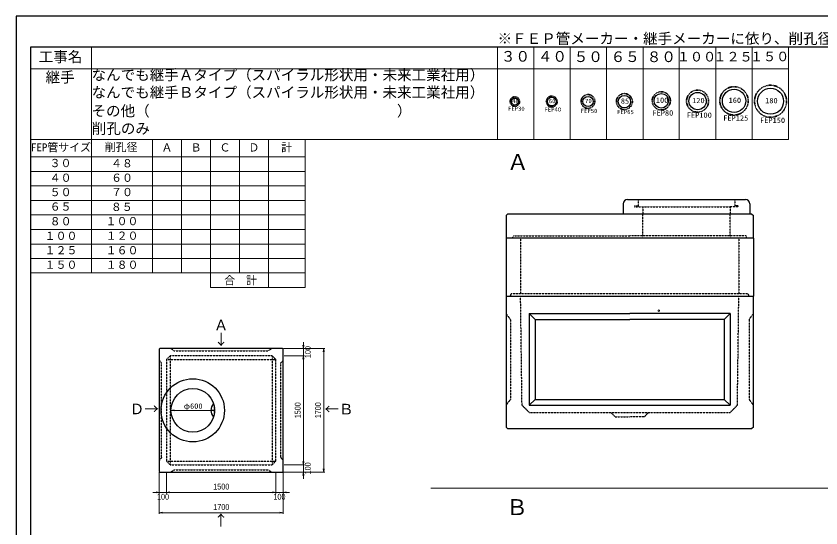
# Model space of a CAD drawing. Units: millimetres, scale not verified. Extents: x -420 to 421, y -297 to 297.
# Drawn here: x -420 to 133, y -55 to 297 of the extents above; entities that cross this region are included whole.
import ezdxf
from ezdxf.enums import TextEntityAlignment as Align

# ---------------------------------------------------------------- set-up
doc = ezdxf.new("R2010")
doc.units = ezdxf.units.MM
doc.linetypes.add('USER1', pattern=[12.95, 6.35, -3.175, 0.25, -3.175])
doc.linetypes.add('USER2', pattern=[4.7625, 3.175, -1.5875])
doc.layers.add('0-0', color=7, linetype='Continuous')
for name, color, linetype, lineweight in [('0-1_0', 9, 'Continuous', 25), ('0-2_dims', 7, 'Continuous', 18), ('0-3_pen1実線', 4, 'Continuous', 13), ('0-4_pen3実線', 7, 'Continuous', 25), ('0-5_pen4実線', 7, 'Continuous', 25), ('0-6_pen2破線', 3, 'USER2', 25), ('0-7_鉄筋', 1, 'Continuous', 25)]:
    doc.layers.add(name, color=color, linetype=linetype, lineweight=lineweight)
doc.styles.add('ＭＳ ゴシック', font='')
doc.styles.add('ＭＳ Ｐゴシック', font='')
doc.styles.get('ＭＳ ゴシック').set_extended_font_data('MS Gothic')
doc.styles.get('ＭＳ Ｐゴシック').set_extended_font_data('MS PGothic')

# ---------------------------------------------------------------- blocks, each defined once
blk = doc.blocks.new('部分図 1')
at = {"layer": '0-1_0'}
blk.add_lwpolyline([(0, 0), (16824, 0), (16824, 11878), (0, 11878)], close=True, dxfattribs=at)
at = {"layer": '0-2_dims'}
for p, q in [((1035, 8343.9), (1035, 11449.7)), ((6615.84, 10178), (6615.84, 11453)), ((7117.84, 10178), (7117.84, 11453)), ((7616.84, 10178), (7616.84, 11453)), ((8116.84, 10178), (8116.84, 11453)), ((8616.84, 10178), (8616.84, 11453)), ((9115.84, 10178), (9115.84, 11453)), ((9616.84, 10178), (9616.84, 11453)), ((10117.84, 10178), (10117.84, 11453)), ((10614.84, 10178), (10614.84, 11453)), ((200, 11152), (10614.84, 11152)), ((200, 10178), (10614.84, 10178)), ((1876.07, 8343.9), (1876.07, 10178)), ((2272.07, 8343.9), (2272.07, 10178)), ((2673.07, 8144), (2673.07, 10178)), ((3071.07, 8343.9), (3071.07, 10178)), ((3469.07, 8144), (3469.07, 10178)), ((200, 9940.1), (3972, 9940.1)), ((200, 9741.1), (3972, 9741.1)), ((200, 9542.3), (3972, 9542.3)), ((200, 9341.5), (3972, 9341.5)), ((200, 9142.5), (3972, 9142.5)), ((200, 8941.5), (3972, 8941.5)), ((200, 8741.5), (3972, 8741.5)), ((200, 8541.7), (3972, 8541.7)), ((3972, 8364.3), (3972, 8144)), ((2673.07, 8144), (3972, 8144)), ((2128.71, 6454), (2728.71, 6454)), ((16434, 5383), (5700, 5383))]:
    blk.add_line(p, q, dxfattribs=at)
at = {"layer": '0-2_dims', "lineweight": 13}
for p, q in [((3673.71, 7304), (3964.41, 7304)), ((3673.71, 7304), (4243.71, 7304)), ((3949.41, 7304), (3949.41, 7394)), ((3949.41, 7204), (3949.41, 7304)), ((4228.71, 5604), (4228.71, 7304)), ((3683.71, 7204), (3964.41, 7204)), ((3683.71, 7204), (3964.41, 7204)), ((3949.41, 7204), (3949.41, 7114)), ((3949.41, 7204), (3949.41, 5704)), ((3949.41, 5704), (3949.41, 5794)), ((3683.71, 5704), (3964.41, 5704)), ((3683.71, 5704), (3964.41, 5704)), ((3949.41, 5704), (3949.41, 5604)), ((1968.71, 5599), (1968.71, 5311)), ((1968.71, 5599), (1968.71, 5030)), ((2068.71, 5589), (2068.71, 5311)), ((2068.71, 5589), (2068.71, 5311)), ((3568.71, 5589), (3568.71, 5311)), ((3568.71, 5589), (3568.71, 5311)), ((3668.71, 5599), (3668.71, 5311)), ((3668.71, 5599), (3668.71, 5030)), ((3673.71, 5604), (4243.71, 5604)), ((3673.71, 5604), (3964.41, 5604)), ((3949.41, 5604), (3949.41, 5514)), ((1968.71, 5326), (1878.71, 5326)), ((2068.71, 5326), (1968.71, 5326)), ((2068.71, 5326), (2158.71, 5326)), ((2068.71, 5326), (3568.71, 5326)), ((3568.71, 5326), (3478.71, 5326)), ((3568.71, 5326), (3668.71, 5326)), ((3668.71, 5326), (3758.71, 5326)), ((1968.71, 5045), (3668.71, 5045))]:
    blk.add_line(p, q, dxfattribs=at)
at = {"layer": '0-2_dims'}
blk.add_lwpolyline([(200, 8343.9), (3972, 8343.9), (3972, 10178), (200, 10178)], close=True, dxfattribs=at)
at = {"layer": '0-2_dims', "lineweight": 13}
for points in [[(3941.91, 7349), (3949.41, 7304), (3956.91, 7349)], [(4236.21, 7259), (4228.71, 7304), (4221.21, 7259)], [(3956.91, 7159), (3949.41, 7204), (3941.91, 7159)], [(3956.91, 7159), (3949.41, 7204), (3941.91, 7159)], [(3941.91, 5749), (3949.41, 5704), (3956.91, 5749)], [(3941.91, 5749), (3949.41, 5704), (3956.91, 5749)], [(4221.21, 5649), (4228.71, 5604), (4236.21, 5649)], [(3956.91, 5559), (3949.41, 5604), (3941.91, 5559)], [(1923.71, 5318.5), (1968.71, 5326), (1923.71, 5333.5)], [(2113.71, 5333.5), (2068.71, 5326), (2113.71, 5318.5)], [(2113.71, 5333.5), (2068.71, 5326), (2113.71, 5318.5)], [(3523.71, 5318.5), (3568.71, 5326), (3523.71, 5333.5)], [(3523.71, 5318.5), (3568.71, 5326), (3523.71, 5333.5)], [(3713.71, 5333.5), (3668.71, 5326), (3713.71, 5318.5)], [(2013.71, 5052.5), (1968.71, 5045), (2013.71, 5037.5)], [(3623.71, 5037.5), (3668.71, 5045), (3623.71, 5052.5)]]:
    blk.add_lwpolyline(points, dxfattribs=at)
at = {"layer": '0-2_dims'}
for points in [[(2173.71, 6461.5), (2128.71, 6454), (2173.71, 6446.5)], [(2683.71, 6446.5), (2728.71, 6454), (2683.71, 6461.5)]]:
    blk.add_lwpolyline(points, dxfattribs=at)
at = {"layer": '0-2_dims', "color": 2}
blk.add_circle((8834, 7824.4), 11, dxfattribs=at)
at = {"layer": '0-3_pen1実線'}
blk.add_line((9814, 9247.68), (9819.96, 9253.63), dxfattribs=at)
at = {"layer": '0-4_pen3実線'}
for p, q in [((8344, 9293.63), (8344, 9153.63)), ((8404, 9353.63), (10024, 9353.63)), ((10084, 9293.63), (10084, 9153.63)), ((6754.01, 9154.13), (6734.01, 9134.13)), ((6734.01, 9134.13), (6734.01, 8824.13)), ((10114.01, 9154.13), (6754.01, 9154.13)), ((10114.01, 9154.13), (10134.01, 9134.13)), ((10134.01, 8824.13), (10134.01, 9134.13)), ((6734, 8825), (6734, 8025)), ((10134.01, 8824.13), (6734.01, 8824.13)), ((10134, 8825), (10134, 8025)), ((6734, 8025), (6734, 6225)), ((6734, 8025), (10134, 8025)), ((10134, 6225), (10134, 8025)), ((7054, 7785), (8434, 7785)), ((7054, 7785), (7054, 6525)), ((7134, 7705), (7054, 7785)), ((9814, 7785), (8434, 7785)), ((9734, 7705), (9814, 7785)), ((9814, 7785), (9814, 6525)), ((7134, 7705), (7134, 6605)), ((7134, 7705), (8434, 7705)), ((9734, 7705), (8434, 7705)), ((9734, 7705), (9734, 6605)), ((1978.71, 7304), (1968.71, 7294)), ((1968.71, 7294), (1968.71, 5614)), ((3668.71, 5614), (3668.71, 7294)), ((7134, 6605), (7054, 6525)), ((7134, 6605), (8434, 6605)), ((8434, 6605), (9734, 6605)), ((9734, 6605), (9814, 6525)), ((7054, 6525), (8434, 6525)), ((8434, 6525), (9812.68, 6526.32)), ((6734, 6225), (6754, 6205)), ((6754, 6205), (10114, 6205)), ((10134, 6225), (10114, 6205)), ((1968.71, 5614), (1978.71, 5604)), ((1978.71, 5604), (3658.71, 5604)), ((3658.71, 5604), (3668.71, 5614))]:
    blk.add_line(p, q, dxfattribs=at)
blk.add_lwpolyline([(3668.71, 7294), (3658.71, 7304), (1978.71, 7304)], dxfattribs=at)
for radius in [435, 300]:
    blk.add_circle((2428.71, 6454), radius, dxfattribs=at)
for centre, radius, start, end in [((8404, 9293.63), 60, 90, 180), ((10024, 9293.63), 60, 0, 90), ((2818.71, 6454), 140, 138.43198, 221.56802), ((2818.71, 6454), 100, 157.57189, 202.42811)]:
    blk.add_arc(centre, radius, start, end, dxfattribs=at)
at = {"layer": '0-5_pen4実線'}
blk.add_lwpolyline([(200, 200), (16610, 200), (16610, 11452), (200, 11452)], close=True, dxfattribs=at)
at = {"layer": '0-6_pen2破線'}
for p, q in [((8550, 9353.63), (8550, 9253.63)), ((9878, 9353.63), (9878, 9265.63)), ((8502, 9265.63), (8502, 9253.63)), ((8502, 9265.63), (8550, 9265.63)), ((8502, 9253.63), (9814, 9253.63)), ((8614, 9253.63), (8614, 9153.63)), ((9926, 9253.63), (9814, 9253.63)), ((9814, 9253.63), (9814, 9153.63)), ((9926, 9265.63), (9878, 9265.63)), ((9926, 9265.63), (9926, 9253.63)), ((8616.01, 8824.13), (8616.01, 9154.13)), ((9814.01, 8824.13), (9814.01, 9154.13)), ((6824.01, 8824.13), (6834.01, 8854.13)), ((6834.01, 8854.13), (8434.01, 8854.13)), ((6934, 8825), (6934, 8055)), ((9934, 8825), (9934, 8055)), ((6794, 8025), (6804, 8055)), ((8434, 8055), (6804, 8055)), ((6954, 6525), (6934, 8025)), ((10064, 8055), (8434, 8055)), ((9914, 6525), (9933.61, 8025)), ((10074, 8025), (10064, 8055)), ((6734, 7785), (6794, 7705)), ((10134, 7785), (10074, 7705)), ((6794, 7705), (6794, 6605)), ((10074, 7705), (10074, 6605)), ((2168.71, 7274), (2128.71, 7304)), ((3468.71, 7274), (3508.71, 7304)), ((2118.71, 7204), (2118.71, 5704)), ((2168.71, 7274), (3468.71, 7274)), ((3518.71, 7204), (3518.71, 5704)), ((2068.71, 7154), (3568.71, 7154)), ((3638.71, 7104), (3668.71, 7144)), ((3638.71, 5804), (3638.71, 7104)), ((6794, 6605), (6734, 6525)), ((10074, 6605), (10134, 6525)), ((7054, 6425), (6954, 6525)), ((7054, 6425), (8434, 6425)), ((8174, 6425), (8234, 6365)), ((8434, 6425), (9814, 6425)), ((8694, 6425), (8634, 6365)), ((9814, 6425), (9914, 6525)), ((8234, 6365), (8434, 6365)), ((8634, 6365), (8434, 6365)), ((1998.71, 5804), (1968.71, 5764)), ((2068.71, 5754), (3568.71, 5754)), ((3638.71, 5804), (3668.71, 5764)), ((2168.71, 5634), (2128.71, 5604))]:
    blk.add_line(p, q, dxfattribs=at)
for points in [[(10044.01, 8824.13), (10034.01, 8854.13), (8434.01, 8854.13)], [(1998.71, 5804), (1998.71, 7104), (1968.71, 7144)], [(2168.71, 5634), (3468.71, 5634), (3508.71, 5604)]]:
    blk.add_lwpolyline(points, dxfattribs=at)
blk.add_lwpolyline([(2118.71, 5704), (3518.71, 5704), (3568.71, 5754), (3568.71, 7154), (3518.71, 7204), (2118.71, 7204), (2068.71, 7154), (2068.71, 5754)], close=True, dxfattribs=at)
at = {"layer": '0-7_鉄筋', "linetype": 'USER1', "lineweight": 35}
for centre, radius in [((9366.94, 10708.4), 151.71), ((9867.94, 10711.4), 195), ((10369.94, 10706.4), 220.1), ((6855.94, 10702.5), 65), ((7361.94, 10702.4), 75), ((7860.94, 10703.5), 95), ((8360.74, 10701.4), 110), ((8867.94, 10712.5), 125)]:
    blk.add_circle(centre, radius, dxfattribs=at)
at = {"layer": '0-7_鉄筋'}
for centre, radius in [((9867.94, 10711.5), 160), ((10369.94, 10706.5), 179.11), ((6855.94, 10702.5), 48), ((7361.94, 10701.5), 60), ((7860.94, 10703.5), 70), ((8360.94, 10700.5), 85), ((8867.94, 10712.5), 100), ((9366.94, 10708.5), 120)]:
    blk.add_circle(centre, radius, dxfattribs=at)
at = {"layer": '0-2_dims', "style": 'ＭＳ ゴシック'}
for s, height, p in [('※ＦＥＰ管メーカー・継手メーカーに依り、削孔径は異なります。', 146.6, (6617.66, 11451.93)), ('工事名', 146.6, (311, 11200.7)), ('３０', 146.6, (6663.84, 11207)), ('４０', 146.6, (7171.84, 11206)), ('５０', 146.6, (7664.84, 11202)), ('６５', 146.6, (8171.84, 11202)), ('８０', 146.6, (8668.84, 11201)), ('１００', 132, (9081.84, 11214)), ('１２５', 132, (9583.84, 11214)), ('１５０', 132, (10086.84, 11217)), ('継手', 146.6, (405, 10920.7)), ('なんでも継手Ａタイプ（スパイラル形状用・未来工業社用）\u3000\u3000', 146.6, (1037, 10951.7)), ('なんでも継手Ｂタイプ（スパイラル形状用・未来工業社用）\u3000\u3000', 146.6, (1037, 10711.7)), ('その他（\u3000\u3000\u3000\u3000\u3000\u3000\u3000\u3000\u3000\u3000\u3000\u3000\u3000\u3000\u3000\u3000\u3000）', 146.6, (1036, 10456.7)), ('削孔のみ', 146.6, (1040, 10214.7)), ('FEP管サイズ', 110, (205.07, 9984)), ('削孔径', 110, (1218.07, 9986)), ('Ａ', 110, (1998.07, 9982)), ('Ｂ', 110, (2398.07, 9982)), ('Ｃ', 110, (2796.07, 9982)), ('Ｄ', 110, (3193.07, 9982)), ('計', 110, (3644.07, 9982)), ('Ａ', 219.9, (6746.01, 9694.8)), ('３０', 110, (461.07, 9767)), ('４８', 110, (1305.07, 9764)), ('４０', 110, (461.97, 9565)), ('６０', 110, (1305.97, 9565)), ('５０', 110, (461.97, 9367.6)), ('７０', 110, (1305.97, 9367.6)), ('６５', 110, (461.97, 9168.3)), ('８５', 110, (1302.97, 9164.6)), ('８０', 110, (462.07, 8966.6)), ('１００', 110, (1231.07, 8968.4)), ('１００', 110, (392.97, 8765.6)), ('１２０', 110, (1231.97, 8767.6)), ('１２５', 110, (392.97, 8568.2)), ('１６０', 110, (1231.97, 8567.7)), ('１５０', 110, (392.97, 8368.2)), ('１８０', 110, (1231.97, 8368.2)), ('合\u3000計', 110, (2860.07, 8155)), ('Ａ', 146.6, (2717.71, 7509)), ('↓', 146.6, (2717.71, 7309)), ('Ｄ→', 146.6, (1561.71, 6356)), ('φ600', 73.31, (2303.71, 6454.5)), ('←Ｂ', 146.6, (4238.71, 6353)), ('Ｂ', 219.9, (6734.21, 4946.4)), ('↑', 146.6, (2715.71, 4826))]:
    blk.add_text(s, height=height, dxfattribs=at).set_placement(p, align=Align.BOTTOM_LEFT)
at = {"layer": '0-2_dims', "style": 'ＭＳ Ｐゴシック', "width": 0.9}
for s, p in [('100', (4073.5, 7172.18)), ('1500', (3934.41, 6344.91)), ('1700', (4213.71, 6344.91)), ('100', (4073.5, 5572.18))]:
    blk.add_text(s, height=79.98, rotation=90, dxfattribs=at).set_placement(p, align=Align.BOTTOM_LEFT)
for s, p in [('1500', (2709.62, 5341)), ('100', (1936.89, 5201.91)), ('100', (3536.89, 5201.91)), ('1700', (2709.62, 5060))]:
    blk.add_text(s, height=79.98, dxfattribs=at).set_placement(p, align=Align.BOTTOM_LEFT)
at = {"layer": '0-7_鉄筋', "color": 7, "style": 'ＭＳ ゴシック'}
for s, height, p in [('48', 58.65, (6815.74, 10663.4)), ('60', 58.65, (7321.74, 10662.4)), ('70', 58.65, (7820.74, 10664.4)), ('85', 73.31, (8311.74, 10650.2)), ('100', 73.31, (8793.24, 10662.4)), ('120', 73.31, (9292.24, 10658.4)), ('160', 73.31, (9793.24, 10661.4)), ('180', 73.31, (10295.24, 10656.4)), ('FEP30', 58.65, (6760.94, 10557.5)), ('FEP40', 58.65, (7262.74, 10547.3)), ('FEP50', 58.65, (7761.14, 10527.1)), ('FEP65', 58.65, (8261.34, 10511.4)), ('FEP80', 73.31, (8746.34, 10487.3)), ('FEP100', 73.31, (9218.74, 10456.6)), ('FEP125', 73.31, (9719.74, 10417)), ('FEP150', 73.31, (10225.74, 10386.6))]:
    blk.add_text(s, height=height, dxfattribs=at).set_placement(p, align=Align.BOTTOM_LEFT)

msp = doc.modelspace()

# ---------------------------------------------------------------- block references
at = {"layer": '0-0', "xscale": 0.05, "yscale": 0.05}
msp.add_blockref('部分図 1', (-420.5, -297), dxfattribs=at)

doc.saveas('drawing.dxf')
